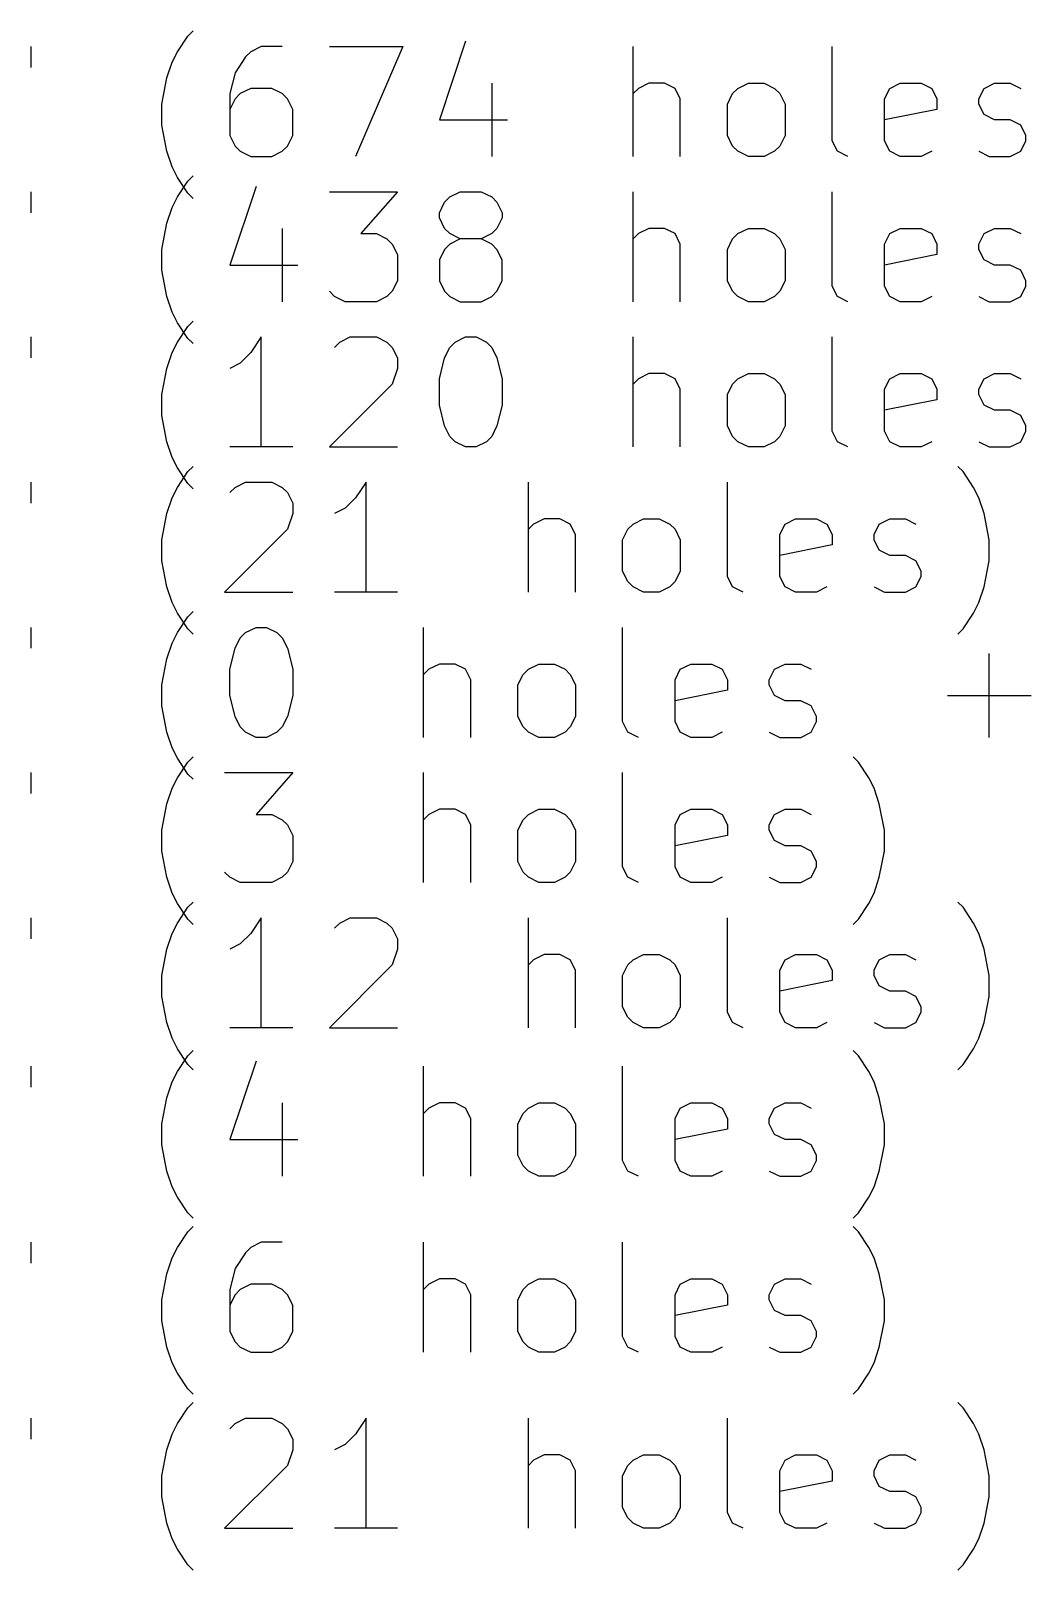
# Model space of a CAD drawing. Extents: x 112 to 184, y -158 to -48.
# Drawn here: x 146.37 to 164.56, y -158.12 to -130.13 of the extents above; entities that cross this region are included whole.
import ezdxf

# ---------------------------------------------------------------- set-up
doc = ezdxf.new("R2010")
doc.units = 0
doc.layers.add('BLACK', color=7, linetype='CONTINUOUS')

msp = doc.modelspace()

# ---------------------------------------------------------------- linework, layer by layer
at = {"layer": 'BLACK', "linetype": 'CONTINUOUS'}
for p, q in [((149.222958, -130.224463), (149.318197, -130.129225)), ((146.365815, -130.41494), (146.365815, -130.795892)), ((149.032482, -130.510178), (149.222958, -130.224463)), ((150.556291, -130.41494), (150.365815, -130.510178)), ((150.937244, -130.41494), (150.556291, -130.41494)), ((151.794387, -130.41494), (153.12772, -130.41494)), ((153.12772, -130.41494), (152.270577, -132.41494)), ((154.270577, -130.319702), (153.794387, -131.748273)), ((157.318197, -132.41494), (157.318197, -130.41494)), ((160.937245, -132.129225), (160.937245, -130.41494)), ((148.842006, -130.986368), (148.937244, -130.700654)), ((148.937244, -130.700654), (149.032482, -130.510178)), ((150.270577, -130.605416), (150.080101, -130.89113)), ((150.365815, -130.510178), (150.270577, -130.605416)), ((150.080101, -130.89113), (149.984863, -131.272082)), ((148.746768, -131.462559), (148.842006, -130.986368)), ((150.365815, -131.176844), (150.175339, -131.272082)), ((150.746768, -131.176844), (150.365815, -131.176844)), ((150.937244, -131.272082), (150.746768, -131.176844)), ((154.746768, -131.081606), (154.746768, -132.41494)), ((157.413435, -131.176844), (157.318197, -131.272082)), ((157.603911, -131.081606), (157.413435, -131.176844)), ((157.889626, -131.081606), (157.603911, -131.081606)), ((158.080102, -131.176844), (157.889626, -131.081606)), ((158.17534, -131.367321), (158.080102, -131.176844)), ((159.127721, -131.272082), (159.222959, -131.176844)), ((159.222959, -131.176844), (159.413435, -131.081606)), ((159.413435, -131.081606), (159.69915, -131.081606)), ((159.69915, -131.081606), (159.889626, -131.176844)), ((159.889626, -131.176844), (159.984864, -131.272082)), ((161.889626, -131.367321), (161.984864, -131.176844)), ((161.984864, -131.176844), (162.17534, -131.081606)), ((162.17534, -131.081606), (162.556293, -131.081606)), ((162.556293, -131.081606), (162.746769, -131.176844)), ((162.746769, -131.176844), (162.842007, -131.367321)), ((163.603912, -131.367321), (163.69915, -131.176844)), ((163.69915, -131.176844), (163.889626, -131.081606)), ((163.889626, -131.081606), (164.17534, -131.081606)), ((164.17534, -131.081606), (164.365817, -131.176844)), ((148.746768, -131.843511), (148.746768, -131.462559)), ((149.984863, -131.272082), (149.984863, -132.033987)), ((150.080101, -131.367321), (149.984863, -131.557797)), ((150.175339, -131.272082), (150.080101, -131.367321)), ((151.032482, -131.367321), (150.937244, -131.272082)), ((151.12772, -131.557797), (151.032482, -131.367321)), ((158.17534, -132.41494), (158.17534, -131.367321)), ((159.032483, -131.462559), (159.127721, -131.272082)), ((159.032483, -132.033987), (159.032483, -131.462559)), ((159.984864, -131.272082), (160.080102, -131.462559)), ((160.080102, -131.462559), (160.080102, -132.033987)), ((161.889626, -132.129225), (161.889626, -131.367321)), ((162.842007, -131.367321), (162.842007, -131.557797)), ((163.603912, -131.462559), (163.603912, -131.367321)), ((163.69915, -131.653035), (163.603912, -131.462559)), ((151.12772, -132.033987), (151.12772, -131.557797)), ((153.794387, -131.748273), (155.032482, -131.748273)), ((162.842007, -131.557797), (161.889626, -131.748273)), ((163.889626, -131.748273), (163.69915, -131.653035)), ((164.17534, -131.748273), (163.889626, -131.748273)), ((164.365817, -131.843511), (164.17534, -131.748273)), ((148.842006, -132.319702), (148.746768, -131.843511)), ((149.984863, -132.033987), (150.080101, -132.224463)), ((151.032482, -132.224463), (151.12772, -132.033987)), ((159.127721, -132.224463), (159.032483, -132.033987)), ((160.080102, -132.033987), (159.984864, -132.224463)), ((164.461055, -132.033987), (164.365817, -131.843511)), ((164.461055, -132.129225), (164.461055, -132.033987)), ((148.937244, -132.605416), (148.842006, -132.319702)), ((150.080101, -132.224463), (150.175339, -132.319702)), ((150.175339, -132.319702), (150.365815, -132.41494)), ((150.746768, -132.41494), (150.937244, -132.319702)), ((150.937244, -132.319702), (151.032482, -132.224463)), ((159.222959, -132.319702), (159.127721, -132.224463)), ((159.413435, -132.41494), (159.222959, -132.319702)), ((159.889626, -132.319702), (159.69915, -132.41494)), ((159.984864, -132.224463), (159.889626, -132.319702)), ((161.032483, -132.319702), (160.937245, -132.129225)), ((161.222959, -132.41494), (161.032483, -132.319702)), ((161.984864, -132.319702), (161.889626, -132.129225)), ((162.17534, -132.41494), (161.984864, -132.319702)), ((162.746769, -132.319702), (162.556293, -132.41494)), ((163.603912, -132.319702), (163.794388, -132.41494)), ((164.17534, -132.41494), (164.365817, -132.319702)), ((164.365817, -132.319702), (164.461055, -132.129225)), ((149.032482, -132.795892), (148.937244, -132.605416)), ((150.365815, -132.41494), (150.746768, -132.41494)), ((159.69915, -132.41494), (159.413435, -132.41494)), ((162.556293, -132.41494), (162.17534, -132.41494)), ((163.794388, -132.41494), (164.17534, -132.41494)), ((149.222958, -133.081606), (149.032482, -132.795892)), ((149.032482, -133.150178), (149.222958, -132.864463)), ((149.222958, -132.864463), (149.318197, -132.769225)), ((146.365815, -133.05494), (146.365815, -133.435892)), ((148.937244, -133.340654), (149.032482, -133.150178)), ((149.318197, -133.176844), (149.222958, -133.081606)), ((150.461053, -132.959702), (149.984863, -134.388273)), ((151.794387, -133.05494), (153.032482, -133.05494)), ((153.032482, -133.05494), (152.365815, -133.816844)), ((153.889625, -133.245416), (153.984863, -133.150178)), ((153.984863, -133.150178), (154.175339, -133.05494)), ((154.175339, -133.05494), (154.556292, -133.05494)), ((154.556292, -133.05494), (154.746768, -133.150178)), ((154.746768, -133.150178), (154.842006, -133.245416)), ((157.318197, -135.05494), (157.318197, -133.05494)), ((160.937245, -134.769225), (160.937245, -133.05494)), ((148.842006, -133.626368), (148.937244, -133.340654)), ((153.794387, -133.435892), (153.889625, -133.245416)), ((153.794387, -133.53113), (153.794387, -133.435892)), ((154.842006, -133.245416), (154.937244, -133.435892)), ((154.937244, -133.435892), (154.937244, -133.53113)), ((148.746768, -134.102559), (148.842006, -133.626368)), ((150.937244, -133.721606), (150.937244, -135.05494)), ((153.889625, -133.721606), (153.794387, -133.53113)), ((153.984863, -133.816844), (153.889625, -133.721606)), ((154.842006, -133.721606), (154.746768, -133.816844)), ((154.937244, -133.53113), (154.842006, -133.721606)), ((157.603911, -133.721606), (157.413435, -133.816844)), ((157.889626, -133.721606), (157.603911, -133.721606)), ((158.080102, -133.816844), (157.889626, -133.721606)), ((159.222959, -133.816844), (159.413435, -133.721606)), ((159.413435, -133.721606), (159.69915, -133.721606)), ((159.69915, -133.721606), (159.889626, -133.816844)), ((161.984864, -133.816844), (162.17534, -133.721606)), ((162.17534, -133.721606), (162.556293, -133.721606)), ((162.556293, -133.721606), (162.746769, -133.816844)), ((163.69915, -133.816844), (163.889626, -133.721606)), ((163.889626, -133.721606), (164.17534, -133.721606)), ((164.17534, -133.721606), (164.365817, -133.816844)), ((152.365815, -133.816844), (152.65153, -133.816844)), ((152.65153, -133.816844), (152.842006, -133.912082)), ((152.842006, -133.912082), (152.937244, -134.007321)), ((152.937244, -134.007321), (153.032482, -134.197797)), ((153.984863, -134.007321), (153.889625, -134.102559)), ((154.175339, -133.912082), (153.984863, -133.816844)), ((154.175339, -133.912082), (153.984863, -134.007321)), ((154.556292, -133.912082), (154.175339, -133.912082)), ((154.746768, -133.816844), (154.556292, -133.912082)), ((154.746768, -134.007321), (154.556292, -133.912082)), ((154.842006, -134.102559), (154.746768, -134.007321)), ((157.413435, -133.816844), (157.318197, -133.912082)), ((158.17534, -134.007321), (158.080102, -133.816844)), ((158.17534, -135.05494), (158.17534, -134.007321)), ((159.032483, -134.102559), (159.127721, -133.912082)), ((159.127721, -133.912082), (159.222959, -133.816844)), ((159.889626, -133.816844), (159.984864, -133.912082)), ((159.984864, -133.912082), (160.080102, -134.102559)), ((161.889626, -134.007321), (161.984864, -133.816844)), ((161.889626, -134.769225), (161.889626, -134.007321)), ((162.746769, -133.816844), (162.842007, -134.007321)), ((162.842007, -134.007321), (162.842007, -134.197797)), ((163.603912, -134.007321), (163.69915, -133.816844)), ((163.603912, -134.102559), (163.603912, -134.007321)), ((148.746768, -134.483511), (148.746768, -134.102559)), ((153.032482, -134.197797), (153.032482, -134.673987)), ((153.889625, -134.102559), (153.794387, -134.293035)), ((153.794387, -134.293035), (153.794387, -134.673987)), ((154.937244, -134.293035), (154.842006, -134.102559)), ((154.937244, -134.673987), (154.937244, -134.293035)), ((159.032483, -134.673987), (159.032483, -134.102559)), ((160.080102, -134.102559), (160.080102, -134.673987)), ((162.842007, -134.197797), (161.889626, -134.388273)), ((163.69915, -134.293035), (163.603912, -134.102559)), ((163.889626, -134.388273), (163.69915, -134.293035)), ((148.842006, -134.959702), (148.746768, -134.483511)), ((149.984863, -134.388273), (151.222958, -134.388273)), ((164.17534, -134.388273), (163.889626, -134.388273)), ((164.365817, -134.483511), (164.17534, -134.388273)), ((164.461055, -134.673987), (164.365817, -134.483511)), ((151.889625, -134.959702), (151.794387, -134.864463)), ((152.937244, -134.864463), (152.842006, -134.959702)), ((153.032482, -134.673987), (152.937244, -134.864463)), ((153.794387, -134.673987), (153.889625, -134.864463)), ((153.889625, -134.864463), (153.984863, -134.959702)), ((154.746768, -134.959702), (154.842006, -134.864463)), ((154.842006, -134.864463), (154.937244, -134.673987)), ((159.127721, -134.864463), (159.032483, -134.673987)), ((159.222959, -134.959702), (159.127721, -134.864463)), ((159.984864, -134.864463), (159.889626, -134.959702)), ((160.080102, -134.673987), (159.984864, -134.864463)), ((161.032483, -134.959702), (160.937245, -134.769225)), ((161.984864, -134.959702), (161.889626, -134.769225)), ((164.365817, -134.959702), (164.461055, -134.769225)), ((164.461055, -134.769225), (164.461055, -134.673987)), ((148.937244, -135.245416), (148.842006, -134.959702)), ((152.080101, -135.05494), (151.889625, -134.959702)), ((152.65153, -135.05494), (152.080101, -135.05494)), ((152.842006, -134.959702), (152.65153, -135.05494)), ((153.984863, -134.959702), (154.175339, -135.05494)), ((154.175339, -135.05494), (154.556292, -135.05494)), ((154.556292, -135.05494), (154.746768, -134.959702)), ((159.413435, -135.05494), (159.222959, -134.959702)), ((159.69915, -135.05494), (159.413435, -135.05494)), ((159.889626, -134.959702), (159.69915, -135.05494)), ((161.222959, -135.05494), (161.032483, -134.959702)), ((162.17534, -135.05494), (161.984864, -134.959702)), ((162.556293, -135.05494), (162.17534, -135.05494)), ((162.746769, -134.959702), (162.556293, -135.05494)), ((163.603912, -134.959702), (163.794388, -135.05494)), ((163.794388, -135.05494), (164.17534, -135.05494)), ((164.17534, -135.05494), (164.365817, -134.959702)), ((149.032482, -135.435892), (148.937244, -135.245416)), ((149.222958, -135.721606), (149.032482, -135.435892)), ((149.222958, -135.504463), (149.318197, -135.409225)), ((146.365815, -135.69494), (146.365815, -136.075892)), ((149.032482, -135.790178), (149.222958, -135.504463)), ((149.318197, -135.816844), (149.222958, -135.721606)), ((150.556291, -135.69494), (150.365815, -135.980654)), ((150.556291, -137.69494), (150.556291, -135.69494)), ((151.984863, -135.790178), (152.175339, -135.69494)), ((152.175339, -135.69494), (152.65153, -135.69494)), ((152.65153, -135.69494), (152.842006, -135.790178)), ((154.080101, -135.790178), (154.270577, -135.69494)), ((154.270577, -135.69494), (154.461054, -135.69494)), ((154.461054, -135.69494), (154.65153, -135.790178)), ((157.318197, -137.69494), (157.318197, -135.69494)), ((160.937245, -137.409225), (160.937245, -135.69494)), ((148.842006, -136.266368), (148.937244, -135.980654)), ((148.937244, -135.980654), (149.032482, -135.790178)), ((150.365815, -135.980654), (150.175339, -136.17113)), ((151.889625, -135.885416), (151.984863, -135.790178)), ((152.842006, -135.790178), (152.937244, -135.885416)), ((152.937244, -135.885416), (153.032482, -136.075892)), ((153.889625, -136.075892), (153.984863, -135.885416)), ((153.984863, -135.885416), (154.080101, -135.790178)), ((154.65153, -135.790178), (154.746768, -135.885416)), ((154.746768, -135.885416), (154.842006, -136.075892)), ((148.746768, -136.742559), (148.842006, -136.266368)), ((150.175339, -136.17113), (149.984863, -136.266368)), ((153.032482, -136.266368), (152.937244, -136.552082)), ((153.032482, -136.075892), (153.032482, -136.266368)), ((153.794387, -136.456844), (153.889625, -136.075892)), ((154.842006, -136.075892), (154.937244, -136.456844)), ((152.937244, -136.552082), (151.794387, -137.69494)), ((153.794387, -136.933035), (153.794387, -136.456844)), ((154.937244, -136.456844), (154.937244, -136.933035)), ((157.413435, -136.456844), (157.318197, -136.552082)), ((157.603911, -136.361606), (157.413435, -136.456844)), ((157.889626, -136.361606), (157.603911, -136.361606)), ((158.080102, -136.456844), (157.889626, -136.361606)), ((158.17534, -136.647321), (158.080102, -136.456844)), ((159.032483, -136.742559), (159.127721, -136.552082)), ((159.127721, -136.552082), (159.222959, -136.456844)), ((159.222959, -136.456844), (159.413435, -136.361606)), ((159.413435, -136.361606), (159.69915, -136.361606)), ((159.69915, -136.361606), (159.889626, -136.456844)), ((159.889626, -136.456844), (159.984864, -136.552082)), ((159.984864, -136.552082), (160.080102, -136.742559)), ((161.889626, -136.647321), (161.984864, -136.456844)), ((161.984864, -136.456844), (162.17534, -136.361606)), ((162.17534, -136.361606), (162.556293, -136.361606)), ((162.556293, -136.361606), (162.746769, -136.456844)), ((162.746769, -136.456844), (162.842007, -136.647321)), ((163.603912, -136.647321), (163.69915, -136.456844)), ((163.69915, -136.456844), (163.889626, -136.361606)), ((163.889626, -136.361606), (164.17534, -136.361606)), ((164.17534, -136.361606), (164.365817, -136.456844)), ((148.746768, -137.123511), (148.746768, -136.742559)), ((158.17534, -137.69494), (158.17534, -136.647321)), ((159.032483, -137.313987), (159.032483, -136.742559)), ((160.080102, -136.742559), (160.080102, -137.313987)), ((161.889626, -137.409225), (161.889626, -136.647321)), ((162.842007, -136.837797), (161.889626, -137.028273)), ((162.842007, -136.647321), (162.842007, -136.837797)), ((163.603912, -136.742559), (163.603912, -136.647321)), ((163.69915, -136.933035), (163.603912, -136.742559)), ((148.842006, -137.599702), (148.746768, -137.123511)), ((153.889625, -137.313987), (153.794387, -136.933035)), ((154.937244, -136.933035), (154.842006, -137.313987)), ((163.889626, -137.028273), (163.69915, -136.933035)), ((164.17534, -137.028273), (163.889626, -137.028273)), ((164.365817, -137.123511), (164.17534, -137.028273)), ((164.461055, -137.313987), (164.365817, -137.123511)), ((153.984863, -137.504463), (153.889625, -137.313987)), ((154.842006, -137.313987), (154.746768, -137.504463)), ((159.127721, -137.504463), (159.032483, -137.313987)), ((160.080102, -137.313987), (159.984864, -137.504463)), ((161.032483, -137.599702), (160.937245, -137.409225)), ((161.984864, -137.599702), (161.889626, -137.409225)), ((164.365817, -137.599702), (164.461055, -137.409225)), ((164.461055, -137.409225), (164.461055, -137.313987)), ((148.937244, -137.885416), (148.842006, -137.599702)), ((151.12772, -137.69494), (149.984863, -137.69494)), ((151.794387, -137.69494), (153.032482, -137.69494)), ((154.080101, -137.599702), (153.984863, -137.504463)), ((154.270577, -137.69494), (154.080101, -137.599702)), ((154.461054, -137.69494), (154.270577, -137.69494)), ((154.65153, -137.599702), (154.461054, -137.69494)), ((154.746768, -137.504463), (154.65153, -137.599702)), ((159.222959, -137.599702), (159.127721, -137.504463)), ((159.413435, -137.69494), (159.222959, -137.599702)), ((159.69915, -137.69494), (159.413435, -137.69494)), ((159.889626, -137.599702), (159.69915, -137.69494)), ((159.984864, -137.504463), (159.889626, -137.599702)), ((161.222959, -137.69494), (161.032483, -137.599702)), ((162.17534, -137.69494), (161.984864, -137.599702)), ((162.556293, -137.69494), (162.17534, -137.69494)), ((162.746769, -137.599702), (162.556293, -137.69494)), ((163.603912, -137.599702), (163.794388, -137.69494)), ((163.794388, -137.69494), (164.17534, -137.69494)), ((164.17534, -137.69494), (164.365817, -137.599702)), ((149.032482, -138.075892), (148.937244, -137.885416)), ((149.222958, -138.361606), (149.032482, -138.075892)), ((149.032482, -138.430178), (149.222958, -138.144463)), ((149.222958, -138.144463), (149.318197, -138.049225)), ((163.318198, -138.144463), (163.22296, -138.049225)), ((163.508674, -138.430178), (163.318198, -138.144463)), ((146.365815, -138.33494), (146.365815, -138.715892)), ((148.937244, -138.620654), (149.032482, -138.430178)), ((149.318197, -138.456844), (149.222958, -138.361606)), ((149.984863, -138.525416), (150.080101, -138.430178)), ((150.080101, -138.430178), (150.270577, -138.33494)), ((150.270577, -138.33494), (150.746768, -138.33494)), ((150.746768, -138.33494), (150.937244, -138.430178)), ((150.937244, -138.430178), (151.032482, -138.525416)), ((151.032482, -138.525416), (151.12772, -138.715892)), ((152.461053, -138.33494), (152.270577, -138.620654)), ((152.461053, -140.33494), (152.461053, -138.33494)), ((155.413435, -140.33494), (155.413435, -138.33494)), ((159.032483, -140.049225), (159.032483, -138.33494)), ((163.603912, -138.620654), (163.508674, -138.430178)), ((148.842006, -138.906368), (148.937244, -138.620654)), ((151.12772, -138.715892), (151.12772, -138.906368)), ((152.080101, -138.81113), (151.889625, -138.906368)), ((152.270577, -138.620654), (152.080101, -138.81113)), ((163.69915, -138.906368), (163.603912, -138.620654)), ((148.746768, -139.382559), (148.842006, -138.906368)), ((151.12772, -138.906368), (151.032482, -139.192082)), ((155.508673, -139.096844), (155.413435, -139.192082)), ((155.699149, -139.001606), (155.508673, -139.096844)), ((155.984864, -139.001606), (155.699149, -139.001606)), ((156.17534, -139.096844), (155.984864, -139.001606)), ((156.270578, -139.287321), (156.17534, -139.096844)), ((157.222959, -139.192082), (157.318197, -139.096844)), ((157.318197, -139.096844), (157.508673, -139.001606)), ((157.508673, -139.001606), (157.794388, -139.001606)), ((157.794388, -139.001606), (157.984864, -139.096844)), ((157.984864, -139.096844), (158.080102, -139.192082)), ((159.984864, -139.287321), (160.080102, -139.096844)), ((160.080102, -139.096844), (160.270578, -139.001606)), ((160.270578, -139.001606), (160.651531, -139.001606)), ((160.651531, -139.001606), (160.842007, -139.096844)), ((160.842007, -139.096844), (160.937245, -139.287321)), ((161.69915, -139.287321), (161.794388, -139.096844)), ((161.794388, -139.096844), (161.984864, -139.001606)), ((161.984864, -139.001606), (162.270578, -139.001606)), ((162.270578, -139.001606), (162.461055, -139.096844)), ((163.794388, -139.382559), (163.69915, -138.906368)), ((151.032482, -139.192082), (149.889625, -140.33494)), ((156.270578, -140.33494), (156.270578, -139.287321)), ((157.127721, -139.382559), (157.222959, -139.192082)), ((158.080102, -139.192082), (158.17534, -139.382559)), ((159.984864, -140.049225), (159.984864, -139.287321)), ((160.937245, -139.287321), (160.937245, -139.477797)), ((161.69915, -139.382559), (161.69915, -139.287321)), ((148.746768, -139.763511), (148.746768, -139.382559)), ((157.127721, -139.953987), (157.127721, -139.382559)), ((158.17534, -139.382559), (158.17534, -139.953987)), ((160.937245, -139.477797), (159.984864, -139.668273)), ((161.794388, -139.573035), (161.69915, -139.382559)), ((161.984864, -139.668273), (161.794388, -139.573035)), ((163.794388, -139.763511), (163.794388, -139.382559)), ((148.842006, -140.239702), (148.746768, -139.763511)), ((162.270578, -139.668273), (161.984864, -139.668273)), ((162.461055, -139.763511), (162.270578, -139.668273)), ((162.556293, -139.953987), (162.461055, -139.763511)), ((163.69915, -140.239702), (163.794388, -139.763511)), ((157.222959, -140.144463), (157.127721, -139.953987)), ((157.318197, -140.239702), (157.222959, -140.144463)), ((158.080102, -140.144463), (157.984864, -140.239702)), ((158.17534, -139.953987), (158.080102, -140.144463)), ((159.127721, -140.239702), (159.032483, -140.049225)), ((160.080102, -140.239702), (159.984864, -140.049225)), ((162.461055, -140.239702), (162.556293, -140.049225)), ((162.556293, -140.049225), (162.556293, -139.953987)), ((148.937244, -140.525416), (148.842006, -140.239702)), ((149.889625, -140.33494), (151.12772, -140.33494)), ((153.032482, -140.33494), (151.889625, -140.33494)), ((157.508673, -140.33494), (157.318197, -140.239702)), ((157.794388, -140.33494), (157.508673, -140.33494)), ((157.984864, -140.239702), (157.794388, -140.33494)), ((159.318197, -140.33494), (159.127721, -140.239702)), ((160.270578, -140.33494), (160.080102, -140.239702)), ((160.651531, -140.33494), (160.270578, -140.33494)), ((160.842007, -140.239702), (160.651531, -140.33494)), ((161.69915, -140.239702), (161.889626, -140.33494)), ((161.889626, -140.33494), (162.270578, -140.33494)), ((162.270578, -140.33494), (162.461055, -140.239702)), ((163.603912, -140.525416), (163.69915, -140.239702)), ((149.032482, -140.715892), (148.937244, -140.525416)), ((149.222958, -141.001606), (149.032482, -140.715892)), ((149.222958, -140.784463), (149.318197, -140.689225)), ((163.318198, -141.001606), (163.508674, -140.715892)), ((163.508674, -140.715892), (163.603912, -140.525416)), ((146.365815, -140.97494), (146.365815, -141.355892)), ((149.032482, -141.070178), (149.222958, -140.784463)), ((149.318197, -141.096844), (149.222958, -141.001606)), ((150.270577, -141.070178), (150.461053, -140.97494)), ((150.461053, -140.97494), (150.65153, -140.97494)), ((150.65153, -140.97494), (150.842006, -141.070178)), ((153.508673, -142.97494), (153.508673, -140.97494)), ((157.127721, -142.689225), (157.127721, -140.97494)), ((163.22296, -141.096844), (163.318198, -141.001606)), ((148.842006, -141.546368), (148.937244, -141.260654)), ((148.937244, -141.260654), (149.032482, -141.070178)), ((150.080101, -141.355892), (150.175339, -141.165416)), ((150.175339, -141.165416), (150.270577, -141.070178)), ((150.842006, -141.070178), (150.937244, -141.165416)), ((150.937244, -141.165416), (151.032482, -141.355892)), ((148.746768, -142.022559), (148.842006, -141.546368)), ((149.984863, -141.736844), (150.080101, -141.355892)), ((151.032482, -141.355892), (151.12772, -141.736844)), ((163.794389, -142.97494), (163.794389, -141.45113)), ((149.984863, -142.213035), (149.984863, -141.736844)), ((151.12772, -141.736844), (151.12772, -142.213035)), ((153.603911, -141.736844), (153.508673, -141.832082)), ((153.794387, -141.641606), (153.603911, -141.736844)), ((154.080102, -141.641606), (153.794387, -141.641606)), ((154.270578, -141.736844), (154.080102, -141.641606)), ((154.365816, -141.927321), (154.270578, -141.736844)), ((155.222959, -142.022559), (155.318197, -141.832082)), ((155.318197, -141.832082), (155.413435, -141.736844)), ((155.413435, -141.736844), (155.603911, -141.641606)), ((155.603911, -141.641606), (155.889626, -141.641606)), ((155.889626, -141.641606), (156.080102, -141.736844)), ((156.080102, -141.736844), (156.17534, -141.832082)), ((156.17534, -141.832082), (156.270578, -142.022559)), ((158.080102, -141.927321), (158.17534, -141.736844)), ((158.17534, -141.736844), (158.365816, -141.641606)), ((158.365816, -141.641606), (158.746769, -141.641606)), ((158.746769, -141.641606), (158.937245, -141.736844)), ((158.937245, -141.736844), (159.032483, -141.927321)), ((159.794388, -141.927321), (159.889626, -141.736844)), ((159.889626, -141.736844), (160.080102, -141.641606)), ((160.080102, -141.641606), (160.365816, -141.641606)), ((160.365816, -141.641606), (160.556293, -141.736844)), ((148.746768, -142.403511), (148.746768, -142.022559)), ((154.365816, -142.97494), (154.365816, -141.927321)), ((155.222959, -142.593987), (155.222959, -142.022559)), ((156.270578, -142.022559), (156.270578, -142.593987)), ((158.080102, -142.689225), (158.080102, -141.927321)), ((159.032483, -142.117797), (158.080102, -142.308273)), ((159.032483, -141.927321), (159.032483, -142.117797)), ((159.794388, -142.022559), (159.794388, -141.927321)), ((159.889626, -142.213035), (159.794388, -142.022559)), ((148.842006, -142.879702), (148.746768, -142.403511)), ((150.080101, -142.593987), (149.984863, -142.213035)), ((151.12772, -142.213035), (151.032482, -142.593987)), ((160.080102, -142.308273), (159.889626, -142.213035)), ((160.365816, -142.308273), (160.080102, -142.308273)), ((160.556293, -142.403511), (160.365816, -142.308273)), ((160.651531, -142.593987), (160.556293, -142.403511)), ((163.032484, -142.213035), (164.556294, -142.213035)), ((150.175339, -142.784463), (150.080101, -142.593987)), ((151.032482, -142.593987), (150.937244, -142.784463)), ((155.318197, -142.784463), (155.222959, -142.593987)), ((156.270578, -142.593987), (156.17534, -142.784463)), ((157.222959, -142.879702), (157.127721, -142.689225)), ((158.17534, -142.879702), (158.080102, -142.689225)), ((160.556293, -142.879702), (160.651531, -142.689225)), ((160.651531, -142.689225), (160.651531, -142.593987)), ((148.937244, -143.165416), (148.842006, -142.879702)), ((150.270577, -142.879702), (150.175339, -142.784463)), ((150.461053, -142.97494), (150.270577, -142.879702)), ((150.65153, -142.97494), (150.461053, -142.97494)), ((150.842006, -142.879702), (150.65153, -142.97494)), ((150.937244, -142.784463), (150.842006, -142.879702)), ((155.413435, -142.879702), (155.318197, -142.784463)), ((155.603911, -142.97494), (155.413435, -142.879702)), ((155.889626, -142.97494), (155.603911, -142.97494)), ((156.080102, -142.879702), (155.889626, -142.97494)), ((156.17534, -142.784463), (156.080102, -142.879702)), ((157.413435, -142.97494), (157.222959, -142.879702)), ((158.365816, -142.97494), (158.17534, -142.879702)), ((158.746769, -142.97494), (158.365816, -142.97494)), ((158.937245, -142.879702), (158.746769, -142.97494)), ((159.794388, -142.879702), (159.984864, -142.97494)), ((159.984864, -142.97494), (160.365816, -142.97494)), ((160.365816, -142.97494), (160.556293, -142.879702)), ((149.032482, -143.355892), (148.937244, -143.165416)), ((149.222958, -143.641606), (149.032482, -143.355892)), ((149.032482, -143.710178), (149.222958, -143.424463)), ((149.222958, -143.424463), (149.318197, -143.329225)), ((161.413436, -143.424463), (161.318198, -143.329225)), ((161.603912, -143.710178), (161.413436, -143.424463)), ((146.365815, -143.61494), (146.365815, -143.995892)), ((148.937244, -143.900654), (149.032482, -143.710178)), ((149.318197, -143.736844), (149.222958, -143.641606)), ((149.889625, -143.61494), (151.12772, -143.61494)), ((151.12772, -143.61494), (150.461053, -144.376844)), ((153.508673, -145.61494), (153.508673, -143.61494)), ((157.127721, -145.329225), (157.127721, -143.61494)), ((161.69915, -143.900654), (161.603912, -143.710178)), ((148.842006, -144.186368), (148.937244, -143.900654)), ((161.794388, -144.186368), (161.69915, -143.900654)), ((148.746768, -144.662559), (148.842006, -144.186368)), ((150.461053, -144.376844), (150.746768, -144.376844)), ((150.746768, -144.376844), (150.937244, -144.472082)), ((153.603911, -144.376844), (153.508673, -144.472082)), ((153.794387, -144.281606), (153.603911, -144.376844)), ((154.080102, -144.281606), (153.794387, -144.281606)), ((154.270578, -144.376844), (154.080102, -144.281606)), ((154.365816, -144.567321), (154.270578, -144.376844)), ((155.318197, -144.472082), (155.413435, -144.376844)), ((155.413435, -144.376844), (155.603911, -144.281606)), ((155.603911, -144.281606), (155.889626, -144.281606)), ((155.889626, -144.281606), (156.080102, -144.376844)), ((156.080102, -144.376844), (156.17534, -144.472082)), ((158.080102, -144.567321), (158.17534, -144.376844)), ((158.17534, -144.376844), (158.365816, -144.281606)), ((158.365816, -144.281606), (158.746769, -144.281606)), ((158.746769, -144.281606), (158.937245, -144.376844)), ((158.937245, -144.376844), (159.032483, -144.567321)), ((159.794388, -144.567321), (159.889626, -144.376844)), ((159.889626, -144.376844), (160.080102, -144.281606)), ((160.080102, -144.281606), (160.365816, -144.281606)), ((160.365816, -144.281606), (160.556293, -144.376844)), ((161.889626, -144.662559), (161.794388, -144.186368)), ((148.746768, -145.043511), (148.746768, -144.662559)), ((150.937244, -144.472082), (151.032482, -144.567321)), ((151.032482, -144.567321), (151.12772, -144.757797)), ((154.365816, -145.61494), (154.365816, -144.567321)), ((155.222959, -144.662559), (155.318197, -144.472082)), ((155.222959, -145.233987), (155.222959, -144.662559)), ((156.17534, -144.472082), (156.270578, -144.662559)), ((156.270578, -144.662559), (156.270578, -145.233987)), ((158.080102, -145.329225), (158.080102, -144.567321)), ((159.032483, -144.567321), (159.032483, -144.757797)), ((159.794388, -144.662559), (159.794388, -144.567321)), ((159.889626, -144.853035), (159.794388, -144.662559)), ((161.889626, -145.043511), (161.889626, -144.662559)), ((151.12772, -144.757797), (151.12772, -145.233987)), ((159.032483, -144.757797), (158.080102, -144.948273)), ((160.080102, -144.948273), (159.889626, -144.853035)), ((160.365816, -144.948273), (160.080102, -144.948273)), ((160.556293, -145.043511), (160.365816, -144.948273)), ((148.842006, -145.519702), (148.746768, -145.043511)), ((151.12772, -145.233987), (151.032482, -145.424463)), ((155.318197, -145.424463), (155.222959, -145.233987)), ((156.270578, -145.233987), (156.17534, -145.424463)), ((160.651531, -145.233987), (160.556293, -145.043511)), ((160.651531, -145.329225), (160.651531, -145.233987)), ((161.794388, -145.519702), (161.889626, -145.043511)), ((148.937244, -145.805416), (148.842006, -145.519702)), ((149.984863, -145.519702), (149.889625, -145.424463)), ((150.175339, -145.61494), (149.984863, -145.519702)), ((150.937244, -145.519702), (150.746768, -145.61494)), ((151.032482, -145.424463), (150.937244, -145.519702)), ((155.413435, -145.519702), (155.318197, -145.424463)), ((155.603911, -145.61494), (155.413435, -145.519702)), ((156.080102, -145.519702), (155.889626, -145.61494)), ((156.17534, -145.424463), (156.080102, -145.519702)), ((157.222959, -145.519702), (157.127721, -145.329225)), ((157.413435, -145.61494), (157.222959, -145.519702)), ((158.17534, -145.519702), (158.080102, -145.329225)), ((158.365816, -145.61494), (158.17534, -145.519702)), ((158.937245, -145.519702), (158.746769, -145.61494)), ((159.794388, -145.519702), (159.984864, -145.61494)), ((160.365816, -145.61494), (160.556293, -145.519702)), ((160.556293, -145.519702), (160.651531, -145.329225)), ((161.69915, -145.805416), (161.794388, -145.519702)), ((149.032482, -145.995892), (148.937244, -145.805416)), ((150.746768, -145.61494), (150.175339, -145.61494)), ((155.889626, -145.61494), (155.603911, -145.61494)), ((158.746769, -145.61494), (158.365816, -145.61494)), ((159.984864, -145.61494), (160.365816, -145.61494)), ((161.603912, -145.995892), (161.69915, -145.805416)), ((149.222958, -146.281606), (149.032482, -145.995892)), ((149.032482, -146.350178), (149.222958, -146.064463)), ((149.222958, -146.064463), (149.318197, -145.969225)), ((161.413436, -146.281606), (161.603912, -145.995892)), ((163.318198, -146.064463), (163.22296, -145.969225)), ((163.508674, -146.350178), (163.318198, -146.064463)), ((146.365815, -146.25494), (146.365815, -146.635892)), ((148.937244, -146.540654), (149.032482, -146.350178)), ((149.318197, -146.376844), (149.222958, -146.281606)), ((150.556291, -146.25494), (150.365815, -146.540654)), ((150.556291, -148.25494), (150.556291, -146.25494)), ((151.889625, -146.445416), (151.984863, -146.350178)), ((151.984863, -146.350178), (152.175339, -146.25494)), ((152.175339, -146.25494), (152.65153, -146.25494)), ((152.65153, -146.25494), (152.842006, -146.350178)), ((152.842006, -146.350178), (152.937244, -146.445416)), ((155.413435, -148.25494), (155.413435, -146.25494)), ((159.032483, -147.969225), (159.032483, -146.25494)), ((161.318198, -146.376844), (161.413436, -146.281606)), ((163.603912, -146.540654), (163.508674, -146.350178)), ((148.842006, -146.826368), (148.937244, -146.540654)), ((150.365815, -146.540654), (150.175339, -146.73113)), ((152.937244, -146.445416), (153.032482, -146.635892)), ((153.032482, -146.635892), (153.032482, -146.826368)), ((163.69915, -146.826368), (163.603912, -146.540654)), ((148.746768, -147.302559), (148.842006, -146.826368)), ((150.175339, -146.73113), (149.984863, -146.826368)), ((153.032482, -146.826368), (152.937244, -147.112082)), ((155.699149, -146.921606), (155.508673, -147.016844)), ((155.984864, -146.921606), (155.699149, -146.921606)), ((156.17534, -147.016844), (155.984864, -146.921606)), ((157.318197, -147.016844), (157.508673, -146.921606)), ((157.508673, -146.921606), (157.794388, -146.921606)), ((157.794388, -146.921606), (157.984864, -147.016844)), ((160.080102, -147.016844), (160.270578, -146.921606)), ((160.270578, -146.921606), (160.651531, -146.921606)), ((160.651531, -146.921606), (160.842007, -147.016844)), ((161.794388, -147.016844), (161.984864, -146.921606)), ((161.984864, -146.921606), (162.270578, -146.921606)), ((162.270578, -146.921606), (162.461055, -147.016844)), ((163.794388, -147.302559), (163.69915, -146.826368)), ((152.937244, -147.112082), (151.794387, -148.25494)), ((155.508673, -147.016844), (155.413435, -147.112082)), ((156.270578, -147.207321), (156.17534, -147.016844)), ((156.270578, -148.25494), (156.270578, -147.207321)), ((157.127721, -147.302559), (157.222959, -147.112082)), ((157.222959, -147.112082), (157.318197, -147.016844)), ((157.984864, -147.016844), (158.080102, -147.112082)), ((158.080102, -147.112082), (158.17534, -147.302559)), ((159.984864, -147.207321), (160.080102, -147.016844)), ((159.984864, -147.969225), (159.984864, -147.207321)), ((160.842007, -147.016844), (160.937245, -147.207321)), ((160.937245, -147.207321), (160.937245, -147.397797)), ((161.69915, -147.207321), (161.794388, -147.016844)), ((161.69915, -147.302559), (161.69915, -147.207321)), ((148.746768, -147.683511), (148.746768, -147.302559)), ((157.127721, -147.873987), (157.127721, -147.302559)), ((158.17534, -147.302559), (158.17534, -147.873987)), ((160.937245, -147.397797), (159.984864, -147.588273)), ((161.794388, -147.493035), (161.69915, -147.302559)), ((161.984864, -147.588273), (161.794388, -147.493035)), ((163.794388, -147.683511), (163.794388, -147.302559)), ((148.842006, -148.159702), (148.746768, -147.683511)), ((162.270578, -147.588273), (161.984864, -147.588273)), ((162.461055, -147.683511), (162.270578, -147.588273)), ((162.556293, -147.873987), (162.461055, -147.683511)), ((163.69915, -148.159702), (163.794388, -147.683511)), ((157.222959, -148.064463), (157.127721, -147.873987)), ((158.17534, -147.873987), (158.080102, -148.064463)), ((159.127721, -148.159702), (159.032483, -147.969225)), ((160.080102, -148.159702), (159.984864, -147.969225)), ((162.461055, -148.159702), (162.556293, -147.969225)), ((162.556293, -147.969225), (162.556293, -147.873987)), ((148.937244, -148.445416), (148.842006, -148.159702)), ((151.12772, -148.25494), (149.984863, -148.25494)), ((151.794387, -148.25494), (153.032482, -148.25494)), ((157.318197, -148.159702), (157.222959, -148.064463)), ((157.508673, -148.25494), (157.318197, -148.159702)), ((157.794388, -148.25494), (157.508673, -148.25494)), ((157.984864, -148.159702), (157.794388, -148.25494)), ((158.080102, -148.064463), (157.984864, -148.159702)), ((159.318197, -148.25494), (159.127721, -148.159702)), ((160.270578, -148.25494), (160.080102, -148.159702)), ((160.651531, -148.25494), (160.270578, -148.25494)), ((160.842007, -148.159702), (160.651531, -148.25494)), ((161.69915, -148.159702), (161.889626, -148.25494)), ((161.889626, -148.25494), (162.270578, -148.25494)), ((162.270578, -148.25494), (162.461055, -148.159702)), ((163.603912, -148.445416), (163.69915, -148.159702)), ((149.032482, -148.635892), (148.937244, -148.445416)), ((163.508674, -148.635892), (163.603912, -148.445416)), ((149.222958, -148.921606), (149.032482, -148.635892)), ((149.032482, -149.050178), (149.222958, -148.764463)), ((149.222958, -148.764463), (149.318197, -148.669225)), ((150.461053, -148.859702), (149.984863, -150.288273)), ((161.413436, -148.764463), (161.318198, -148.669225)), ((161.603912, -149.050178), (161.413436, -148.764463)), ((163.318198, -148.921606), (163.508674, -148.635892)), ((146.365815, -148.95494), (146.365815, -149.335892)), ((148.937244, -149.240654), (149.032482, -149.050178)), ((149.318197, -149.016844), (149.222958, -148.921606)), ((153.508673, -150.95494), (153.508673, -148.95494)), ((157.127721, -150.669225), (157.127721, -148.95494)), ((161.69915, -149.240654), (161.603912, -149.050178)), ((163.22296, -149.016844), (163.318198, -148.921606)), ((148.842006, -149.526368), (148.937244, -149.240654)), ((161.794388, -149.526368), (161.69915, -149.240654)), ((148.746768, -150.002559), (148.842006, -149.526368)), ((150.937244, -149.621606), (150.937244, -150.95494)), ((153.603911, -149.716844), (153.508673, -149.812082)), ((153.794387, -149.621606), (153.603911, -149.716844)), ((154.080102, -149.621606), (153.794387, -149.621606)), ((154.270578, -149.716844), (154.080102, -149.621606)), ((154.365816, -149.907321), (154.270578, -149.716844)), ((155.318197, -149.812082), (155.413435, -149.716844)), ((155.413435, -149.716844), (155.603911, -149.621606)), ((155.603911, -149.621606), (155.889626, -149.621606)), ((155.889626, -149.621606), (156.080102, -149.716844)), ((156.080102, -149.716844), (156.17534, -149.812082)), ((158.080102, -149.907321), (158.17534, -149.716844)), ((158.17534, -149.716844), (158.365816, -149.621606)), ((158.365816, -149.621606), (158.746769, -149.621606)), ((158.746769, -149.621606), (158.937245, -149.716844)), ((158.937245, -149.716844), (159.032483, -149.907321)), ((159.794388, -149.907321), (159.889626, -149.716844)), ((159.889626, -149.716844), (160.080102, -149.621606)), ((160.080102, -149.621606), (160.365816, -149.621606)), ((160.365816, -149.621606), (160.556293, -149.716844)), ((161.889626, -150.002559), (161.794388, -149.526368)), ((148.746768, -150.383511), (148.746768, -150.002559)), ((154.365816, -150.95494), (154.365816, -149.907321)), ((155.222959, -150.002559), (155.318197, -149.812082)), ((155.222959, -150.573987), (155.222959, -150.002559)), ((156.17534, -149.812082), (156.270578, -150.002559)), ((156.270578, -150.002559), (156.270578, -150.573987)), ((158.080102, -150.669225), (158.080102, -149.907321)), ((159.032483, -149.907321), (159.032483, -150.097797)), ((159.794388, -150.002559), (159.794388, -149.907321)), ((159.889626, -150.193035), (159.794388, -150.002559)), ((161.889626, -150.383511), (161.889626, -150.002559)), ((149.984863, -150.288273), (151.222958, -150.288273)), ((159.032483, -150.097797), (158.080102, -150.288273)), ((160.080102, -150.288273), (159.889626, -150.193035)), ((160.365816, -150.288273), (160.080102, -150.288273)), ((160.556293, -150.383511), (160.365816, -150.288273)), ((148.842006, -150.859702), (148.746768, -150.383511)), ((160.651531, -150.573987), (160.556293, -150.383511)), ((161.794388, -150.859702), (161.889626, -150.383511)), ((155.318197, -150.764463), (155.222959, -150.573987)), ((155.413435, -150.859702), (155.318197, -150.764463)), ((156.17534, -150.764463), (156.080102, -150.859702)), ((156.270578, -150.573987), (156.17534, -150.764463)), ((157.222959, -150.859702), (157.127721, -150.669225)), ((158.17534, -150.859702), (158.080102, -150.669225)), ((160.556293, -150.859702), (160.651531, -150.669225)), ((160.651531, -150.669225), (160.651531, -150.573987)), ((148.937244, -151.145416), (148.842006, -150.859702)), ((155.603911, -150.95494), (155.413435, -150.859702)), ((155.889626, -150.95494), (155.603911, -150.95494)), ((156.080102, -150.859702), (155.889626, -150.95494)), ((157.413435, -150.95494), (157.222959, -150.859702)), ((158.365816, -150.95494), (158.17534, -150.859702)), ((158.746769, -150.95494), (158.365816, -150.95494)), ((158.937245, -150.859702), (158.746769, -150.95494)), ((159.794388, -150.859702), (159.984864, -150.95494)), ((159.984864, -150.95494), (160.365816, -150.95494)), ((160.365816, -150.95494), (160.556293, -150.859702)), ((161.69915, -151.145416), (161.794388, -150.859702)), ((149.032482, -151.335892), (148.937244, -151.145416)), ((149.222958, -151.621606), (149.032482, -151.335892)), ((161.413436, -151.621606), (161.603912, -151.335892)), ((161.603912, -151.335892), (161.69915, -151.145416)), ((149.318197, -151.716844), (149.222958, -151.621606)), ((161.318198, -151.716844), (161.413436, -151.621606)), ((149.032482, -152.250178), (149.222958, -151.964463)), ((149.222958, -151.964463), (149.318197, -151.869225)), ((161.413436, -151.964463), (161.318198, -151.869225)), ((161.603912, -152.250178), (161.413436, -151.964463)), ((146.365815, -152.15494), (146.365815, -152.535892)), ((148.937244, -152.440654), (149.032482, -152.250178)), ((150.365815, -152.250178), (150.270577, -152.345416)), ((150.556291, -152.15494), (150.365815, -152.250178)), ((150.937244, -152.15494), (150.556291, -152.15494)), ((153.508673, -154.15494), (153.508673, -152.15494)), ((157.127721, -153.869225), (157.127721, -152.15494)), ((161.69915, -152.440654), (161.603912, -152.250178)), ((148.842006, -152.726368), (148.937244, -152.440654)), ((150.270577, -152.345416), (150.080101, -152.63113)), ((161.794388, -152.726368), (161.69915, -152.440654)), ((148.746768, -153.202559), (148.842006, -152.726368)), ((150.080101, -152.63113), (149.984863, -153.012082)), ((161.889626, -153.202559), (161.794388, -152.726368)), ((149.984863, -153.012082), (149.984863, -153.773987)), ((150.175339, -153.012082), (150.080101, -153.107321)), ((150.365815, -152.916844), (150.175339, -153.012082)), ((150.746768, -152.916844), (150.365815, -152.916844)), ((150.937244, -153.012082), (150.746768, -152.916844)), ((151.032482, -153.107321), (150.937244, -153.012082)), ((153.603911, -152.916844), (153.508673, -153.012082)), ((153.794387, -152.821606), (153.603911, -152.916844)), ((154.080102, -152.821606), (153.794387, -152.821606)), ((154.270578, -152.916844), (154.080102, -152.821606)), ((154.365816, -153.107321), (154.270578, -152.916844)), ((155.222959, -153.202559), (155.318197, -153.012082)), ((155.318197, -153.012082), (155.413435, -152.916844)), ((155.413435, -152.916844), (155.603911, -152.821606)), ((155.603911, -152.821606), (155.889626, -152.821606)), ((155.889626, -152.821606), (156.080102, -152.916844)), ((156.080102, -152.916844), (156.17534, -153.012082)), ((156.17534, -153.012082), (156.270578, -153.202559)), ((158.080102, -153.107321), (158.17534, -152.916844)), ((158.17534, -152.916844), (158.365816, -152.821606)), ((158.365816, -152.821606), (158.746769, -152.821606)), ((158.746769, -152.821606), (158.937245, -152.916844)), ((158.937245, -152.916844), (159.032483, -153.107321)), ((159.794388, -153.107321), (159.889626, -152.916844)), ((159.889626, -152.916844), (160.080102, -152.821606)), ((160.080102, -152.821606), (160.365816, -152.821606)), ((160.365816, -152.821606), (160.556293, -152.916844)), ((148.746768, -153.583511), (148.746768, -153.202559)), ((150.080101, -153.107321), (149.984863, -153.297797)), ((151.12772, -153.297797), (151.032482, -153.107321)), ((151.12772, -153.773987), (151.12772, -153.297797)), ((154.365816, -154.15494), (154.365816, -153.107321)), ((155.222959, -153.773987), (155.222959, -153.202559)), ((156.270578, -153.202559), (156.270578, -153.773987)), ((158.080102, -153.869225), (158.080102, -153.107321)), ((159.032483, -153.297797), (158.080102, -153.488273)), ((159.032483, -153.107321), (159.032483, -153.297797)), ((159.794388, -153.202559), (159.794388, -153.107321)), ((159.889626, -153.393035), (159.794388, -153.202559)), ((161.889626, -153.583511), (161.889626, -153.202559)), ((148.842006, -154.059702), (148.746768, -153.583511)), ((160.080102, -153.488273), (159.889626, -153.393035)), ((160.365816, -153.488273), (160.080102, -153.488273)), ((160.556293, -153.583511), (160.365816, -153.488273)), ((160.651531, -153.773987), (160.556293, -153.583511)), ((161.794388, -154.059702), (161.889626, -153.583511)), ((149.984863, -153.773987), (150.080101, -153.964463)), ((151.032482, -153.964463), (151.12772, -153.773987)), ((155.318197, -153.964463), (155.222959, -153.773987)), ((156.270578, -153.773987), (156.17534, -153.964463)), ((157.222959, -154.059702), (157.127721, -153.869225)), ((158.17534, -154.059702), (158.080102, -153.869225)), ((160.556293, -154.059702), (160.651531, -153.869225)), ((160.651531, -153.869225), (160.651531, -153.773987)), ((148.937244, -154.345416), (148.842006, -154.059702)), ((150.080101, -153.964463), (150.175339, -154.059702)), ((150.175339, -154.059702), (150.365815, -154.15494)), ((150.365815, -154.15494), (150.746768, -154.15494)), ((150.746768, -154.15494), (150.937244, -154.059702)), ((150.937244, -154.059702), (151.032482, -153.964463)), ((155.413435, -154.059702), (155.318197, -153.964463)), ((155.603911, -154.15494), (155.413435, -154.059702)), ((155.889626, -154.15494), (155.603911, -154.15494)), ((156.080102, -154.059702), (155.889626, -154.15494)), ((156.17534, -153.964463), (156.080102, -154.059702)), ((157.413435, -154.15494), (157.222959, -154.059702)), ((158.365816, -154.15494), (158.17534, -154.059702)), ((158.746769, -154.15494), (158.365816, -154.15494)), ((158.937245, -154.059702), (158.746769, -154.15494)), ((159.794388, -154.059702), (159.984864, -154.15494)), ((159.984864, -154.15494), (160.365816, -154.15494)), ((160.365816, -154.15494), (160.556293, -154.059702)), ((161.69915, -154.345416), (161.794388, -154.059702)), ((149.032482, -154.535892), (148.937244, -154.345416)), ((161.603912, -154.535892), (161.69915, -154.345416)), ((149.222958, -154.821606), (149.032482, -154.535892)), ((161.413436, -154.821606), (161.603912, -154.535892)), ((149.318197, -154.916844), (149.222958, -154.821606)), ((161.318198, -154.916844), (161.413436, -154.821606)), ((149.032482, -155.450178), (149.222958, -155.164463)), ((149.222958, -155.164463), (149.318197, -155.069225)), ((163.318198, -155.164463), (163.22296, -155.069225)), ((163.508674, -155.450178), (163.318198, -155.164463)), ((146.365815, -155.35494), (146.365815, -155.735892)), ((148.937244, -155.640654), (149.032482, -155.450178)), ((149.984863, -155.545416), (150.080101, -155.450178)), ((150.080101, -155.450178), (150.270577, -155.35494)), ((150.270577, -155.35494), (150.746768, -155.35494)), ((150.746768, -155.35494), (150.937244, -155.450178)), ((150.937244, -155.450178), (151.032482, -155.545416)), ((151.032482, -155.545416), (151.12772, -155.735892)), ((152.461053, -155.35494), (152.270577, -155.640654)), ((152.461053, -157.35494), (152.461053, -155.35494)), ((155.413435, -157.35494), (155.413435, -155.35494)), ((159.032483, -157.069225), (159.032483, -155.35494)), ((163.603912, -155.640654), (163.508674, -155.450178)), ((148.842006, -155.926368), (148.937244, -155.640654)), ((151.12772, -155.735892), (151.12772, -155.926368)), ((152.080101, -155.83113), (151.889625, -155.926368)), ((152.270577, -155.640654), (152.080101, -155.83113)), ((163.69915, -155.926368), (163.603912, -155.640654)), ((148.746768, -156.402559), (148.842006, -155.926368)), ((151.12772, -155.926368), (151.032482, -156.212082)), ((155.508673, -156.116844), (155.413435, -156.212082)), ((155.699149, -156.021606), (155.508673, -156.116844)), ((155.984864, -156.021606), (155.699149, -156.021606)), ((156.17534, -156.116844), (155.984864, -156.021606)), ((156.270578, -156.307321), (156.17534, -156.116844)), ((157.222959, -156.212082), (157.318197, -156.116844)), ((157.318197, -156.116844), (157.508673, -156.021606)), ((157.508673, -156.021606), (157.794388, -156.021606)), ((157.794388, -156.021606), (157.984864, -156.116844)), ((157.984864, -156.116844), (158.080102, -156.212082)), ((159.984864, -156.307321), (160.080102, -156.116844)), ((160.080102, -156.116844), (160.270578, -156.021606)), ((160.270578, -156.021606), (160.651531, -156.021606)), ((160.651531, -156.021606), (160.842007, -156.116844)), ((160.842007, -156.116844), (160.937245, -156.307321)), ((161.69915, -156.307321), (161.794388, -156.116844)), ((161.794388, -156.116844), (161.984864, -156.021606)), ((161.984864, -156.021606), (162.270578, -156.021606)), ((162.270578, -156.021606), (162.461055, -156.116844)), ((163.794388, -156.402559), (163.69915, -155.926368)), ((148.746768, -156.783511), (148.746768, -156.402559)), ((151.032482, -156.212082), (149.889625, -157.35494)), ((156.270578, -157.35494), (156.270578, -156.307321)), ((157.127721, -156.402559), (157.222959, -156.212082)), ((157.127721, -156.973987), (157.127721, -156.402559)), ((158.080102, -156.212082), (158.17534, -156.402559)), ((158.17534, -156.402559), (158.17534, -156.973987)), ((159.984864, -157.069225), (159.984864, -156.307321)), ((160.937245, -156.307321), (160.937245, -156.497797)), ((161.69915, -156.402559), (161.69915, -156.307321)), ((161.794388, -156.593035), (161.69915, -156.402559)), ((163.794388, -156.783511), (163.794388, -156.402559)), ((160.937245, -156.497797), (159.984864, -156.688273)), ((161.984864, -156.688273), (161.794388, -156.593035)), ((162.270578, -156.688273), (161.984864, -156.688273)), ((162.461055, -156.783511), (162.270578, -156.688273)), ((148.842006, -157.259702), (148.746768, -156.783511)), ((157.222959, -157.164463), (157.127721, -156.973987)), ((158.17534, -156.973987), (158.080102, -157.164463)), ((162.556293, -156.973987), (162.461055, -156.783511)), ((162.556293, -157.069225), (162.556293, -156.973987)), ((163.69915, -157.259702), (163.794388, -156.783511)), ((148.937244, -157.545416), (148.842006, -157.259702)), ((157.318197, -157.259702), (157.222959, -157.164463)), ((157.508673, -157.35494), (157.318197, -157.259702)), ((157.984864, -157.259702), (157.794388, -157.35494)), ((158.080102, -157.164463), (157.984864, -157.259702)), ((159.127721, -157.259702), (159.032483, -157.069225)), ((159.318197, -157.35494), (159.127721, -157.259702)), ((160.080102, -157.259702), (159.984864, -157.069225)), ((160.270578, -157.35494), (160.080102, -157.259702)), ((160.842007, -157.259702), (160.651531, -157.35494)), ((161.69915, -157.259702), (161.889626, -157.35494)), ((162.270578, -157.35494), (162.461055, -157.259702)), ((162.461055, -157.259702), (162.556293, -157.069225)), ((163.603912, -157.545416), (163.69915, -157.259702)), ((149.032482, -157.735892), (148.937244, -157.545416)), ((149.889625, -157.35494), (151.12772, -157.35494)), ((153.032482, -157.35494), (151.889625, -157.35494)), ((157.794388, -157.35494), (157.508673, -157.35494)), ((160.651531, -157.35494), (160.270578, -157.35494)), ((161.889626, -157.35494), (162.270578, -157.35494)), ((163.508674, -157.735892), (163.603912, -157.545416)), ((149.222958, -158.021606), (149.032482, -157.735892)), ((163.318198, -158.021606), (163.508674, -157.735892)), ((149.318197, -158.116844), (149.222958, -158.021606)), ((163.22296, -158.116844), (163.318198, -158.021606))]:
    msp.add_line(p, q, dxfattribs=at)

doc.saveas('drawing.dxf')
